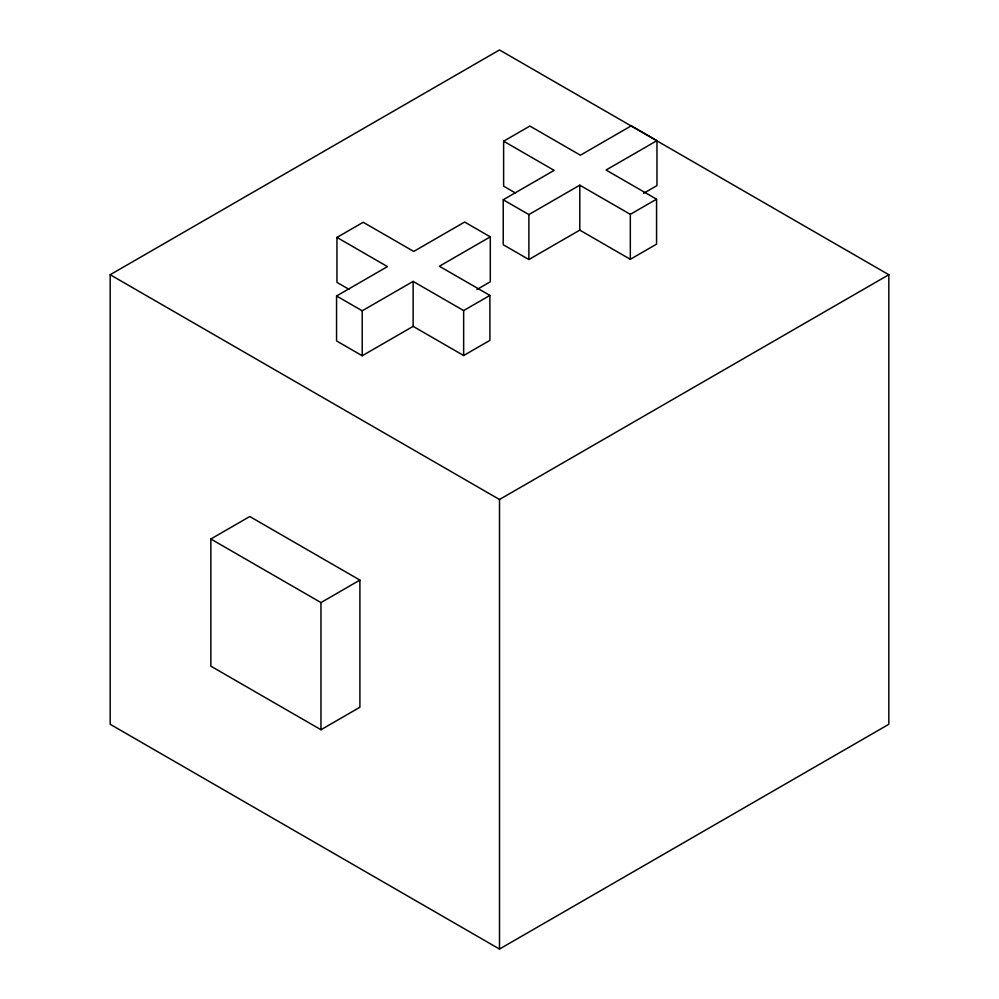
<?xml version="1.0" encoding="UTF-8"?>
<svg xmlns="http://www.w3.org/2000/svg" width="999" height="999" viewBox="0 0 999 999"><rect width="100%" height="100%" fill="white"/><g stroke="black" fill="none" stroke-linecap="round" stroke-linejoin="round"><path stroke-width="1.5" d="M110.177 274.725L499.5 49.95L888.823 274.725L888.823 724.275L499.5 949.05L110.177 724.275L110.177 274.725L499.5 499.5L888.823 274.725M348.926 289.285L336.95 282.38L336.95 237.425L363.211 222.278L413.723 251.436L464.635 222.04L490.297 236.85L490.297 281.805L476.898 289.548M515.584 193.069L503.621 186.164L503.621 141.209L529.882 126.049L580.394 155.207L631.306 125.812L656.967 140.634L656.967 185.589L643.568 193.319M490.297 236.85L439.385 266.246L489.897 295.417L489.897 340.372L463.648 355.532L413.124 326.361L362.212 355.756L336.563 340.946L336.563 295.991L387.475 266.596L336.95 237.425M656.967 140.634L606.056 170.03L656.568 199.188L656.568 244.143L630.319 259.303L579.795 230.132L528.883 259.528L503.221 244.718L503.221 199.763L554.145 170.367L503.621 141.209M336.563 295.991L362.212 310.801L413.124 281.406L463.648 310.577L489.897 295.417M503.221 199.763L528.883 214.573L579.795 185.177L630.319 214.348L656.568 199.188M210.851 538.998L249.775 516.52L359.902 580.094L359.902 707.255L320.966 729.732L210.851 666.158L210.851 538.998L320.966 602.572L359.902 580.094M630.319 214.348L630.319 259.303M579.795 185.177L579.795 230.132M528.883 214.573L528.883 259.528M499.5 499.5L499.5 949.05M463.648 310.577L463.648 355.532M413.124 281.406L413.124 326.361M362.212 310.801L362.212 355.756M320.966 602.572L320.966 729.732"/></g></svg>
